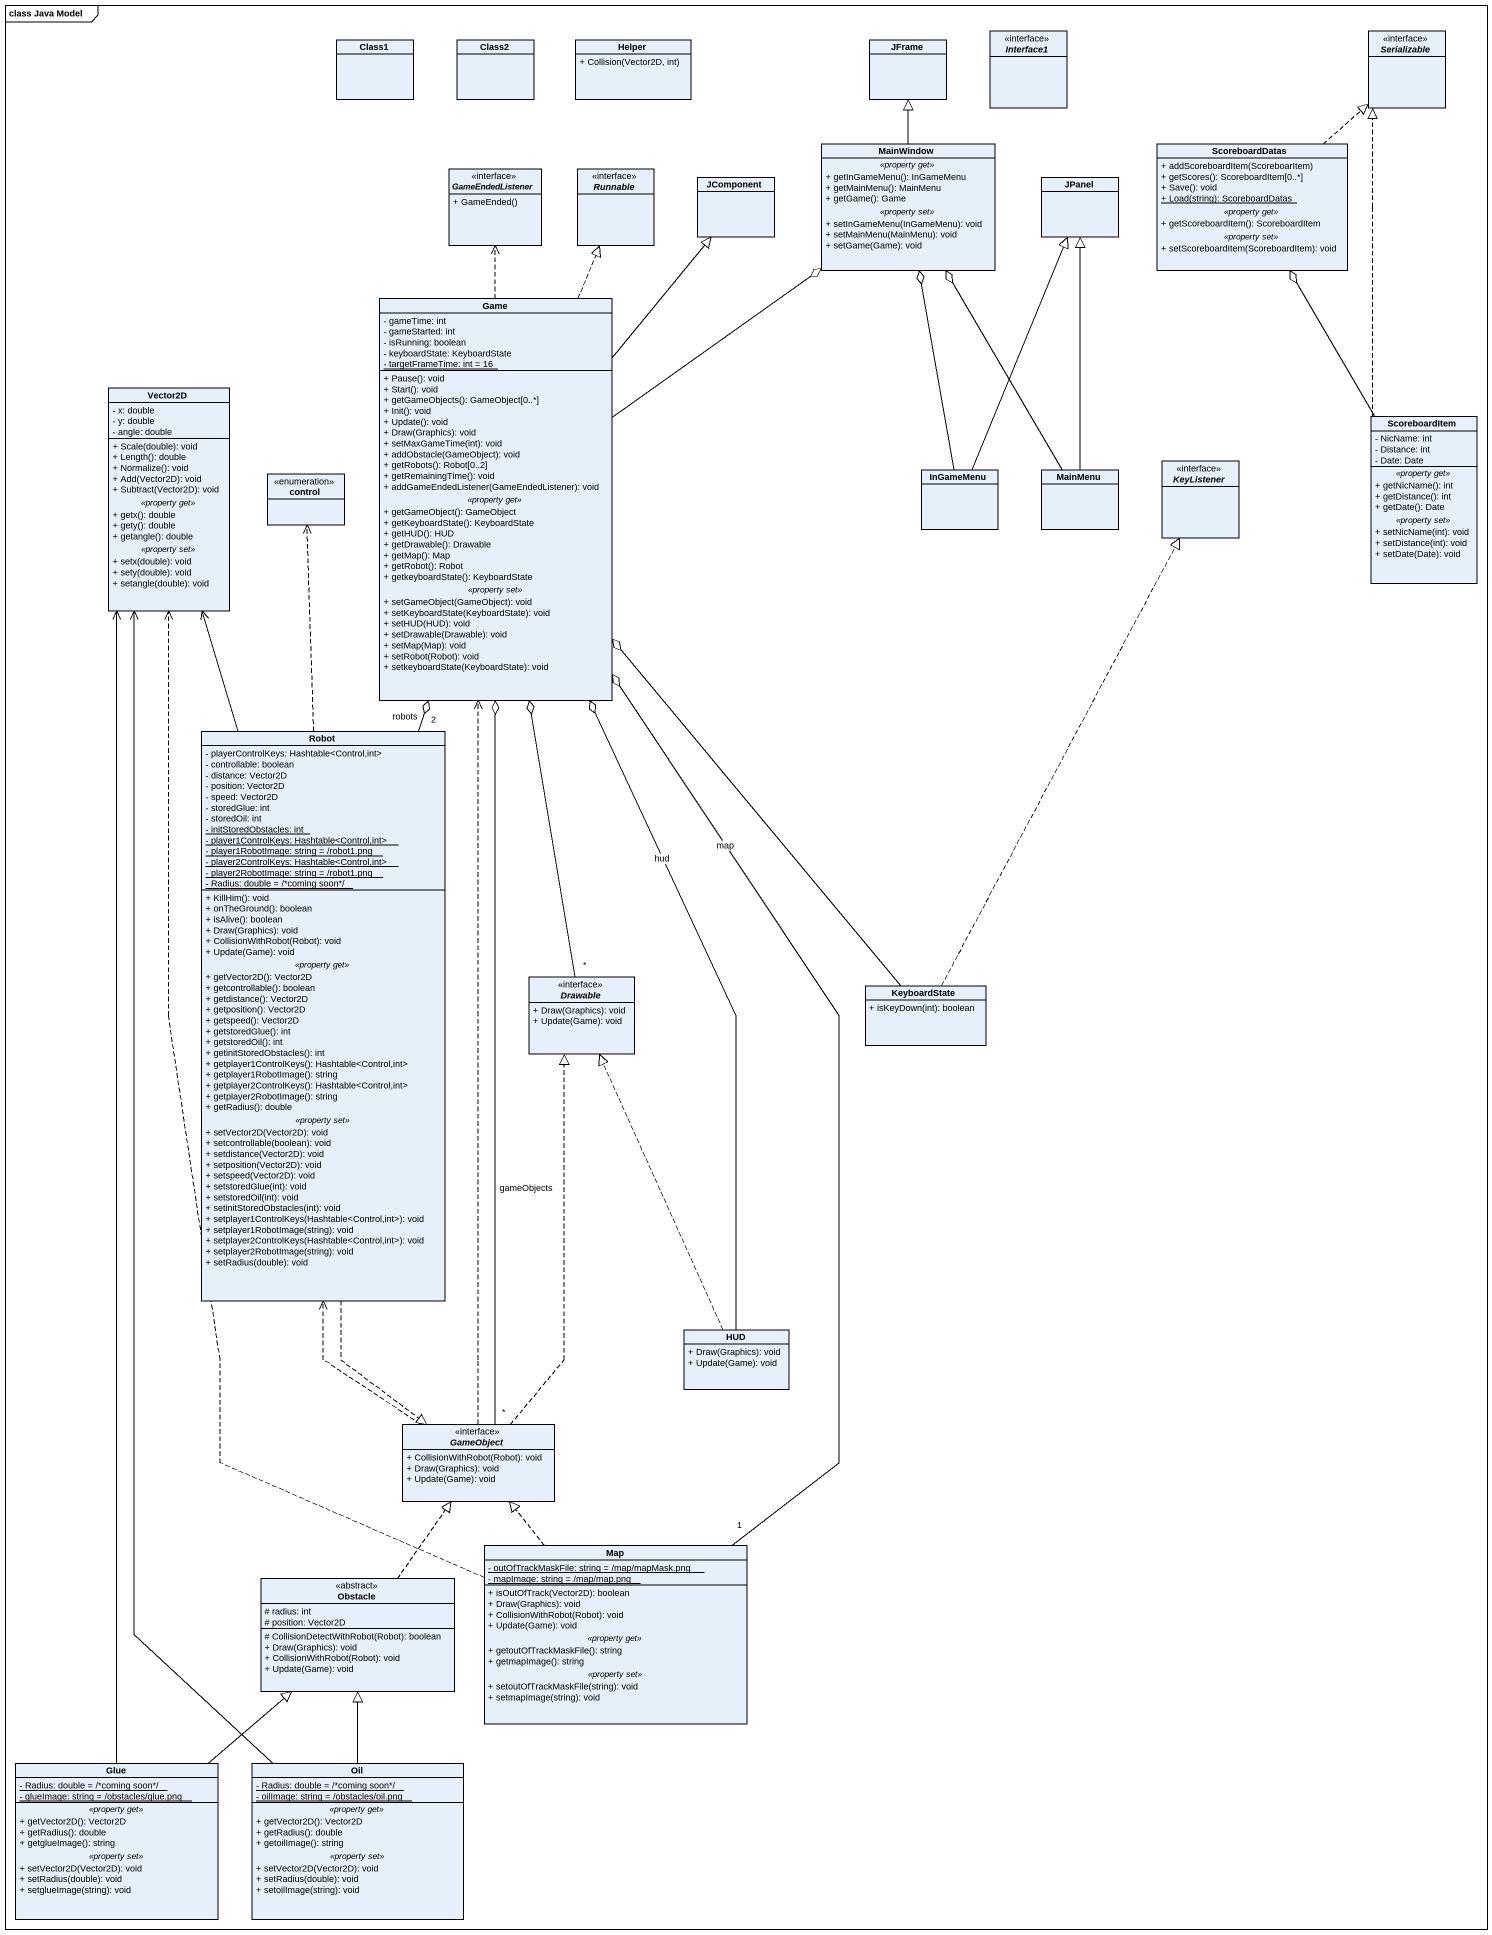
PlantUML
@startuml
mainframe class Java Model
hide circle
hide empty members
skinparam classAttributeIconSize 0
class Class1
class Class2
class Helper {
  + Collision(Vector2D, int)
}
class JFrame
interface Interface1
interface Serializable
interface GameEndedListener {
  + GameEnded()
}
interface Runnable
class MainWindow {
  .. <<property get>> ..
  + getInGameMenu(): InGameMenu
  + getMainMenu(): MainMenu
  + getGame(): Game
  .. <<property set>> ..
  + setInGameMenu(InGameMenu): void
  + setMainMenu(MainMenu): void
  + setGame(Game): void
}
class ScoreboardDatas {
  + addScoreboardItem(ScoreboarItem)
  + getScores(): ScoreboardItem[0..*]
  + Save(): void
  {static} + Load(string): ScoreboardDatas
  .. <<property get>> ..
  + getScoreboardItem(): ScoreboardItem
  .. <<property set>> ..
  + setScoreboardItem(ScoreboardItem): void
}
class JComponent
class JPanel
class Game {
  - gameTime: int
  - gameStarted: int
  - isRunning: boolean
  - keyboardState: KeyboardState
  {static} - targetFrameTime: int = 16
  --
  + Pause(): void
  + Start(): void
  + getGameObjects(): GameObject[0..*]
  + Init(): void
  + Update(): void
  + Draw(Graphics): void
  + setMaxGameTime(int): void
  + addObstacle(GameObject): void
  + getRobots(): Robot[0..2]
  + getRemainingTime(): void
  + addGameEndedListener(GameEndedListener): void
  .. <<property get>> ..
  + getGameObject(): GameObject
  + getKeyboardState(): KeyboardState
  + getHUD(): HUD
  + getDrawable(): Drawable
  + getMap(): Map
  + getRobot(): Robot
  + getkeyboardState(): KeyboardState
  .. <<property set>> ..
  + setGameObject(GameObject): void
  + setKeyboardState(KeyboardState): void
  + setHUD(HUD): void
  + setDrawable(Drawable): void
  + setMap(Map): void
  + setRobot(Robot): void
  + setkeyboardState(KeyboardState): void
}
class Vector2D {
  - x: double
  - y: double
  - angle: double
  --
  + Scale(double): void
  + Length(): double
  + Normalize(): void
  + Add(Vector2D): void
  + Subtract(Vector2D): void
  .. <<property get>> ..
  + getx(): double
  + gety(): double
  + getangle(): double
  .. <<property set>> ..
  + setx(double): void
  + sety(double): void
  + setangle(double): void
}
class ScoreboardItem {
  - NicName: int
  - Distance: int
  - Date: Date
  .. <<property get>> ..
  + getNicName(): int
  + getDistance(): int
  + getDate(): Date
  .. <<property set>> ..
  + setNicName(int): void
  + setDistance(int): void
  + setDate(Date): void
}
enum "control" as control_
class InGameMenu
class MainMenu
interface KeyListener
class Robot {
  - playerControlKeys: Hashtable<Control,int>
  - controllable: boolean
  - distance: Vector2D
  - position: Vector2D
  - speed: Vector2D
  - storedGlue: int
  - storedOil: int
  {static} - initStoredObstacles: int
  {static} - player1ControlKeys: Hashtable<Control,int>
  {static} - player1RobotImage: string = /robot1.png
  {static} - player2ControlKeys: Hashtable<Control,int>
  {static} - player2RobotImage: string = /robot1.png
  {static} - Radius: double = /*coming soon*/
  --
  + KillHim(): void
  + onTheGround(): boolean
  + isAlive(): boolean
  + Draw(Graphics): void
  + CollisionWithRobot(Robot): void
  + Update(Game): void
  .. <<property get>> ..
  + getVector2D(): Vector2D
  + getcontrollable(): boolean
  + getdistance(): Vector2D
  + getposition(): Vector2D
  + getspeed(): Vector2D
  + getstoredGlue(): int
  + getstoredOil(): int
  + getinitStoredObstacles(): int
  + getplayer1ControlKeys(): Hashtable<Control,int>
  + getplayer1RobotImage(): string
  + getplayer2ControlKeys(): Hashtable<Control,int>
  + getplayer2RobotImage(): string
  + getRadius(): double
  .. <<property set>> ..
  + setVector2D(Vector2D): void
  + setcontrollable(boolean): void
  + setdistance(Vector2D): void
  + setposition(Vector2D): void
  + setspeed(Vector2D): void
  + setstoredGlue(int): void
  + setstoredOil(int): void
  + setinitStoredObstacles(int): void
  + setplayer1ControlKeys(Hashtable<Control,int>): void
  + setplayer1RobotImage(string): void
  + setplayer2ControlKeys(Hashtable<Control,int>): void
  + setplayer2RobotImage(string): void
  + setRadius(double): void
}
interface Drawable {
  + Draw(Graphics): void
  + Update(Game): void
}
class KeyboardState {
  + isKeyDown(int): boolean
}
class HUD {
  + Draw(Graphics): void
  + Update(Game): void
}
interface GameObject {
  + CollisionWithRobot(Robot): void
  + Draw(Graphics): void
  + Update(Game): void
}
class "Map" as Map_ {
  {static} - outOfTrackMaskFile: string = /map/mapMask.png
  {static} - mapImage: string = /map/map.png
  --
  + isOutOfTrack(Vector2D): boolean
  + Draw(Graphics): void
  + CollisionWithRobot(Robot): void
  + Update(Game): void
  .. <<property get>> ..
  + getoutOfTrackMaskFile(): string
  + getmapImage(): string
  .. <<property set>> ..
  + setoutOfTrackMaskFile(string): void
  + setmapImage(string): void
}
class Obstacle <<abstract>> {
  # radius: int
  # position: Vector2D
  # CollisionDetectWithRobot(Robot): boolean
  + Draw(Graphics): void
  + CollisionWithRobot(Robot): void
  + Update(Game): void
}
class Glue {
  {static} - Radius: double = /*coming soon*/
  {static} - glueImage: string = /obstacles/glue.png
  .. <<property get>> ..
  + getVector2D(): Vector2D
  + getRadius(): double
  + getglueImage(): string
  .. <<property set>> ..
  + setVector2D(Vector2D): void
  + setRadius(double): void
  + setglueImage(string): void
}
class Oil {
  {static} - Radius: double = /*coming soon*/
  {static} - oilImage: string = /obstacles/oil.png
  .. <<property get>> ..
  + getVector2D(): Vector2D
  + getRadius(): double
  + getoilImage(): string
  .. <<property set>> ..
  + setVector2D(Vector2D): void
  + setRadius(double): void
  + setoilImage(string): void
}
MainWindow -up-|> JFrame
ScoreboardDatas .up.|> Serializable
Game .up.> GameEndedListener
Game .up.|> Runnable
Game -up-o MainWindow
Game -up-|> JComponent
ScoreboardItem .up.|> Serializable
ScoreboardItem -up-o ScoreboardDatas
InGameMenu -up-o MainWindow
InGameMenu -up-|> JPanel
MainMenu -up-o MainWindow
MainMenu -up-|> JPanel
Robot "2" -up-o Game : robots
Robot -up-> Vector2D
Robot .up.> control_
Robot ..|> GameObject
Drawable "*" -up-o Game
KeyboardState -up-o Game
KeyboardState .up.|> KeyListener
HUD -up-o Game : hud
HUD .up.|> Drawable
GameObject "*" -up-o Game : gameObjects
GameObject .up.> Game
GameObject .up.> Robot
GameObject .up.|> Drawable
Map_ "1" -up-o Game : map
Map_ .up.> Vector2D
Map_ .up.|> GameObject
Obstacle .up.|> GameObject
Glue -up-> Vector2D
Glue -up-|> Obstacle
Oil -up-> Vector2D
Oil -up-|> Obstacle
@enduml
